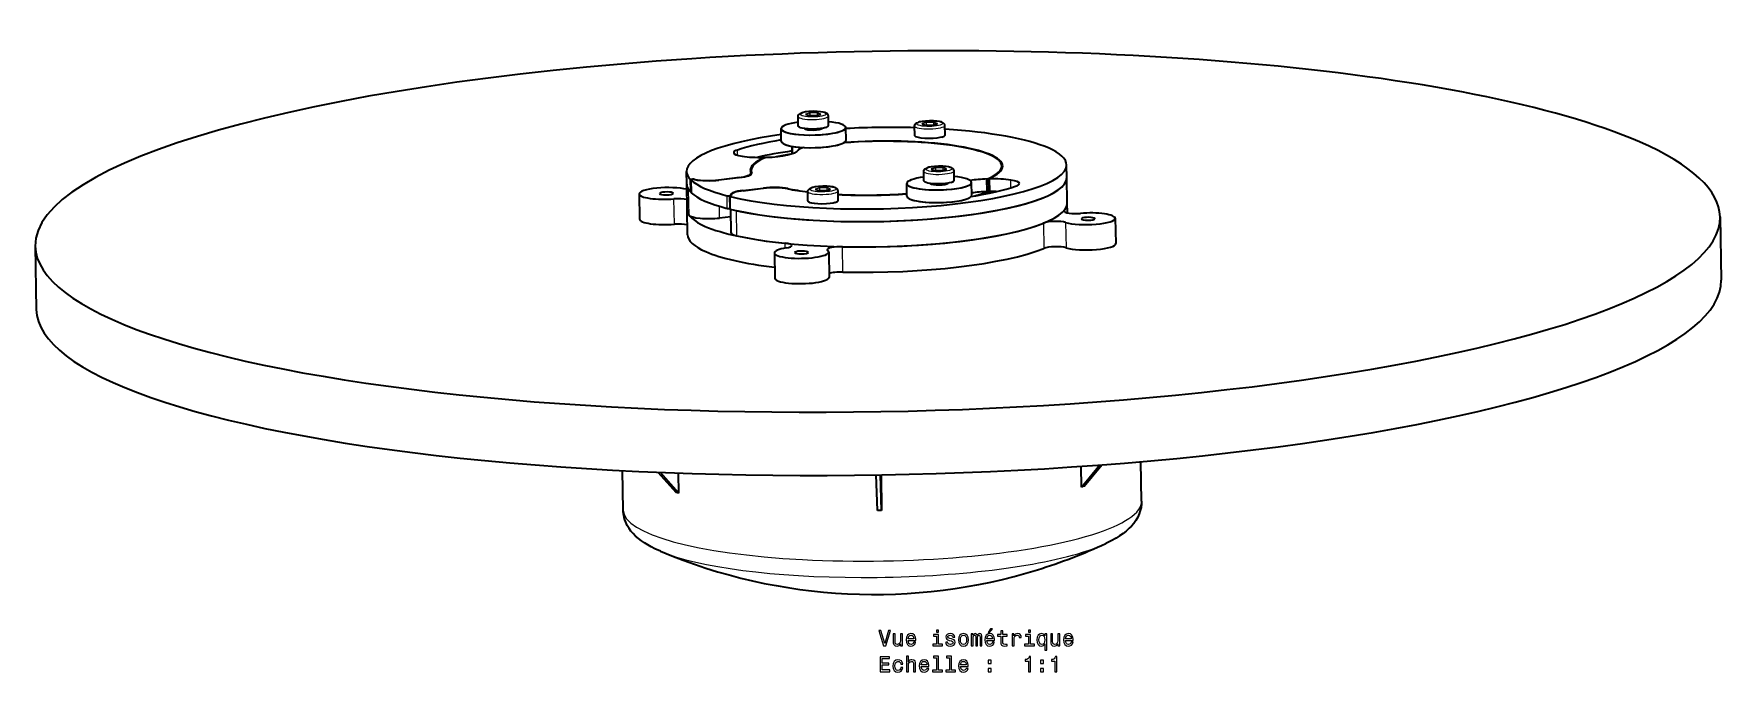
# Model space of a CAD drawing. Extents: x 194 to 4081, y 5 to 1057.
# Drawn here: x 2617.4 to 3008.2, y 838 to 985.8 of the extents above; entities that cross this region are included whole.
import ezdxf

# ---------------------------------------------------------------- set-up
doc = ezdxf.new("R2010")
doc.units = 0

msp = doc.modelspace()

# ---------------------------------------------------------------- linework, layer by layer
at = {"color": 7, "lineweight": 35, "ltscale": 0.053727}
for p, q in [((2794.32, 964.46), (2794.29, 966.61)), ((2801.32, 964.58), (2801.28, 966.73)), ((2821.28, 962.27), (2821.24, 964.41)), ((2823.4, 951.76), (2823.36, 953.91)), ((2830.4, 951.88), (2830.36, 954.03)), ((2803.56, 947.24), (2803.52, 949.38))]:
    msp.add_line(p, q, dxfattribs=at)
at = {"color": 7, "lineweight": 13, "ltscale": 0.019494}
for p, q in [((2796.02, 967.15), (2796.73, 966.83)), ((2799.54, 967.16), (2798.82, 967.48)), ((2826.49, 964.97), (2825.78, 965.28)), ((2822.97, 964.95), (2823.69, 964.64)), ((2825.09, 954.45), (2825.81, 954.14)), ((2828.61, 954.47), (2827.9, 954.78)), ((2798.26, 949.8), (2798.97, 949.49)), ((2801.77, 949.82), (2801.06, 950.13))]:
    msp.add_line(p, q, dxfattribs=at)
at = {"color": 7, "lineweight": 13, "ltscale": 0.02507}
for p, q in [((2796.98, 967.48), (2796.03, 967.17)), ((2800.81, 949.49), (2801.77, 949.8))]:
    msp.add_line(p, q, dxfattribs=at)
at = {"color": 7, "lineweight": 35, "ltscale": 0.019494}
for p, q in [((2796.04, 967.14), (2796.75, 966.83)), ((2822.99, 964.95), (2823.71, 964.64)), ((2825.11, 954.45), (2825.83, 954.13))]:
    msp.add_line(p, q, dxfattribs=at)
at = {"color": 7, "lineweight": 13, "ltscale": 0.024486}
msp.add_line((2797.02, 967.42), (2796.09, 967.12), dxfattribs=at)
at = {"color": 7, "lineweight": 13, "ltscale": 0.041711}
for p, q in [((2796.81, 966.82), (2798.48, 966.82)), ((2798.74, 967.43), (2797.07, 967.43)), ((2823.77, 964.63), (2825.44, 964.63)), ((2825.69, 965.24), (2824.02, 965.24)), ((2825.89, 954.13), (2827.56, 954.12)), ((2827.81, 954.79), (2826.14, 954.79)), ((2800.98, 950.14), (2799.31, 950.15))]:
    msp.add_line(p, q, dxfattribs=at)
at = {"color": 7, "lineweight": 35, "ltscale": 0.041705}
for p, q in [((2796.82, 966.82), (2798.48, 966.82)), ((2823.77, 964.63), (2825.44, 964.63)), ((2825.89, 954.13), (2827.56, 954.13))]:
    msp.add_line(p, q, dxfattribs=at)
at = {"color": 7, "lineweight": 13, "ltscale": 0.014986}
for p, q in [((2797.03, 966.82), (2797.02, 967.42)), ((2799.27, 949.48), (2799.26, 950.08))]:
    msp.add_line(p, q, dxfattribs=at)
at = {"color": 7, "lineweight": 13, "ltscale": 0.041705}
for p, q in [((2798.74, 967.49), (2797.07, 967.49)), ((2825.69, 965.3), (2824.02, 965.3)), ((2827.81, 954.73), (2826.14, 954.73)), ((2800.97, 950.08), (2799.31, 950.09)), ((2799.05, 949.48), (2800.72, 949.48))]:
    msp.add_line(p, q, dxfattribs=at)
at = {"color": 7, "lineweight": 13, "ltscale": 0.015121}
msp.add_line((2797.08, 966.82), (2797.07, 967.43), dxfattribs=at)
at = {"color": 7, "lineweight": 35, "ltscale": 0.025075}
msp.add_line((2798.56, 966.83), (2799.51, 967.14), dxfattribs=at)
at = {"color": 7, "lineweight": 13, "ltscale": 0.025075}
for p, q in [((2798.57, 966.83), (2799.53, 967.14)), ((2799.22, 950.13), (2798.26, 949.82))]:
    msp.add_line(p, q, dxfattribs=at)
at = {"color": 7, "lineweight": 13, "ltscale": 0.013396}
for p, q in [((2798.74, 966.89), (2798.74, 967.43)), ((2827.82, 954.19), (2827.81, 954.73))]:
    msp.add_line(p, q, dxfattribs=at)
at = {"color": 7, "lineweight": 13, "ltscale": 0.018621}
for p, q in [((2799.46, 967.12), (2798.78, 967.42)), ((2826.41, 964.93), (2825.73, 965.23)), ((2828.53, 954.43), (2827.85, 954.72))]:
    msp.add_line(p, q, dxfattribs=at)
at = {"color": 7, "lineweight": 13, "ltscale": 0.012928}
for p, q in [((2798.79, 966.9), (2798.78, 967.42)), ((2801.02, 949.56), (2801.02, 950.08))]:
    msp.add_line(p, q, dxfattribs=at)
at = {"color": 7, "lineweight": 35, "ltscale": 6.51856e-05}
for p, q in [((2799.51, 967.14), (2799.51, 967.14)), ((2826.47, 964.95), (2826.47, 964.95))]:
    msp.add_line(p, q, dxfattribs=at)
at = {"color": 7, "lineweight": 13, "ltscale": 0.025076}
for p, q in [((2823.93, 965.29), (2822.98, 964.98)), ((2825.53, 964.64), (2826.48, 964.95)), ((2826.05, 954.78), (2825.1, 954.47)), ((2827.65, 954.13), (2828.6, 954.45))]:
    msp.add_line(p, q, dxfattribs=at)
at = {"color": 7, "lineweight": 35, "ltscale": 0.073264}
for p, q in [((2790.38, 960.87), (2790.33, 963.8)), ((2790.38, 960.87), (2790.33, 963.8)), ((2856.46, 952.49), (2856.41, 955.42)), ((2769.46, 951.92), (2769.51, 948.99)), ((2819.46, 948.17), (2819.41, 951.1)), ((2819.46, 948.17), (2819.41, 951.1)), ((2834.46, 948.43), (2834.41, 951.36)), ((2834.46, 948.43), (2834.41, 951.36)), ((2838.04, 949.22), (2837.99, 952.15)), ((2778.41, 948.16), (2778.46, 945.23))]:
    msp.add_line(p, q, dxfattribs=at)
at = {"color": 7, "lineweight": 35, "ltscale": 0.0004497}
msp.add_line((2795.93, 963.71), (2795.95, 963.7), dxfattribs=at)
at = {"color": 7, "lineweight": 35, "ltscale": 0.000674652}
for p, q in [((2799.28, 963.78), (2799.25, 963.77)), ((2828.35, 951.09), (2828.33, 951.07))]:
    msp.add_line(p, q, dxfattribs=at)
at = {"color": 7, "lineweight": 35, "ltscale": 0.073265}
for p, q in [((2805.38, 961.13), (2805.33, 964.06)), ((2805.38, 961.13), (2805.33, 964.06)), ((2838.36, 952.2), (2838.41, 949.27))]:
    msp.add_line(p, q, dxfattribs=at)
at = {"color": 7, "lineweight": 13, "ltscale": 0.024491}
msp.add_line((2823.98, 965.23), (2823.04, 964.93), dxfattribs=at)
at = {"color": 7, "lineweight": 13, "ltscale": 0.014985}
for p, q in [((2823.99, 964.63), (2823.98, 965.23)), ((2826.11, 954.13), (2826.1, 954.73))]:
    msp.add_line(p, q, dxfattribs=at)
at = {"color": 7, "lineweight": 13, "ltscale": 0.015119}
for p, q in [((2824.03, 964.63), (2824.02, 965.24)), ((2826.15, 954.13), (2826.14, 954.73)), ((2799.32, 949.48), (2799.31, 950.09))]:
    msp.add_line(p, q, dxfattribs=at)
at = {"color": 7, "lineweight": 35, "ltscale": 0.025076}
msp.add_line((2825.51, 964.64), (2826.47, 964.95), dxfattribs=at)
at = {"color": 7, "lineweight": 13, "ltscale": 0.013395}
for p, q in [((2825.7, 964.7), (2825.69, 965.24)), ((2800.98, 949.55), (2800.97, 950.08))]:
    msp.add_line(p, q, dxfattribs=at)
at = {"color": 7, "lineweight": 13, "ltscale": 0.012929}
for p, q in [((2825.74, 964.71), (2825.73, 965.23)), ((2827.86, 954.21), (2827.85, 954.72))]:
    msp.add_line(p, q, dxfattribs=at)
at = {"color": 7, "lineweight": 35, "ltscale": 0.053728}
for p, q in [((2828.28, 962.39), (2828.24, 964.54)), ((2796.56, 947.11), (2796.52, 949.26))]:
    msp.add_line(p, q, dxfattribs=at)
at = {"color": 7, "lineweight": 13, "ltscale": 0.030463}
msp.add_line((2780.26, 957.64), (2780.24, 958.85), dxfattribs=at)
at = {"color": 7, "lineweight": 35, "ltscale": 0.042589}
msp.add_line((2792.93, 958.02), (2792.9, 959.72), dxfattribs=at)
at = {"color": 7, "lineweight": 35, "ltscale": 0.042586}
msp.add_line((2792.9, 959.72), (2792.93, 958.02), dxfattribs=at)
at = {"color": 7, "lineweight": 35, "ltscale": 0.073266}
msp.add_line((2768.48, 950.96), (2768.43, 953.89), dxfattribs=at)
at = {"color": 7, "lineweight": 35, "ltscale": 0.023171}
msp.add_line((2783.43, 953.22), (2783.41, 954.15), dxfattribs=at)
at = {"color": 7, "lineweight": 13, "ltscale": 0.004938}
msp.add_line((2783.55, 953.38), (2783.55, 953.58), dxfattribs=at)
at = {"color": 7, "lineweight": 13, "ltscale": 0.002347}
msp.add_line((2786.46, 957.08), (2786.46, 956.99), dxfattribs=at)
at = {"color": 7, "lineweight": 35, "ltscale": 0.0026}
msp.add_line((2786.48, 957.1), (2786.48, 957), dxfattribs=at)
at = {"color": 7, "lineweight": 13, "ltscale": 0.024485}
for p, q in [((2826.1, 954.73), (2825.16, 954.42)), ((2799.26, 950.08), (2798.33, 949.78))]:
    msp.add_line(p, q, dxfattribs=at)
at = {"color": 7, "lineweight": 35, "ltscale": 0.02507}
for p, q in [((2827.63, 954.13), (2828.59, 954.44)), ((2800.8, 949.49), (2801.75, 949.8))]:
    msp.add_line(p, q, dxfattribs=at)
at = {"color": 7, "lineweight": 35, "ltscale": 7.09329e-05}
for p, q in [((2828.59, 954.44), (2828.59, 954.44)), ((2801.75, 949.8), (2801.75, 949.8))]:
    msp.add_line(p, q, dxfattribs=at)
at = {"color": 7, "lineweight": 35, "ltscale": 0.018249}
msp.add_line((2841.44, 954.43), (2841.43, 955.16), dxfattribs=at)
at = {"color": 7, "lineweight": 35, "ltscale": 0.146529}
for p, q in [((2768.58, 945.1), (2768.48, 950.96)), ((2856.57, 946.63), (2856.46, 952.49)), ((2867.68, 943.04), (2867.78, 937.18)), ((2801.36, 935.24), (2801.47, 929.38))]:
    msp.add_line(p, q, dxfattribs=at)
at = {"color": 7, "lineweight": 13, "ltscale": 0.146529}
for p, q in [((2769.02, 943.81), (2768.92, 949.67)), ((2780.09, 938.97), (2779.99, 944.83)), ((2856.18, 942.08), (2856.28, 936.22)), ((2804.64, 930.61), (2804.54, 936.47))]:
    msp.add_line(p, q, dxfattribs=at)
at = {"color": 7, "lineweight": 13, "ltscale": 0.073266}
for p, q in [((2769.23, 952.15), (2769.28, 949.22)), ((2778.52, 948.09), (2778.57, 945.16))]:
    msp.add_line(p, q, dxfattribs=at)
at = {"color": 7, "lineweight": 13, "ltscale": 0.073264}
for p, q in [((2769.47, 951.9), (2769.52, 948.97)), ((2838.56, 952.16), (2838.61, 949.23)), ((2777.76, 948.28), (2777.81, 945.35))]:
    msp.add_line(p, q, dxfattribs=at)
at = {"color": 7, "lineweight": 13, "ltscale": 0.0011}
msp.add_line((2769.82, 952.08), (2769.82, 952.03), dxfattribs=at)
at = {"color": 7, "lineweight": 13, "ltscale": 0.001477}
msp.add_line((2770.45, 952.05), (2770.45, 951.99), dxfattribs=at)
at = {"color": 7, "lineweight": 35, "ltscale": 0.11644}
for p, q in [((2775.87, 951.94), (2780.49, 952.48)), ((2781.58, 949.44), (2786.21, 949.99))]:
    msp.add_line(p, q, dxfattribs=at)
at = {"color": 7, "lineweight": 13, "ltscale": 0.001175}
msp.add_line((2775.87, 951.94), (2775.87, 951.89), dxfattribs=at)
at = {"color": 7, "lineweight": 35, "ltscale": 0.119636}
for p, q in [((2780.7, 952.46), (2775.95, 951.9)), ((2781.5, 949.48), (2786.25, 950.04))]:
    msp.add_line(p, q, dxfattribs=at)
at = {"color": 7, "lineweight": 13, "ltscale": 0.001181}
for p, q in [((2780.49, 952.44), (2780.49, 952.48)), ((2786.25, 949.99), (2786.25, 950.04))]:
    msp.add_line(p, q, dxfattribs=at)
at = {"color": 7, "lineweight": 35, "ltscale": 0.008354}
msp.add_line((2783.36, 953.17), (2783.36, 953.5), dxfattribs=at)
at = {"color": 7, "lineweight": 13, "ltscale": 0.001512}
msp.add_line((2791.92, 949.86), (2791.92, 949.92), dxfattribs=at)
at = {"color": 7, "lineweight": 35, "ltscale": 0.019489}
msp.add_line((2798.28, 949.8), (2798.99, 949.49), dxfattribs=at)
at = {"color": 7, "lineweight": 13, "ltscale": 0.018615}
msp.add_line((2801.7, 949.78), (2801.02, 950.08), dxfattribs=at)
at = {"color": 7, "lineweight": 35, "ltscale": 0.000444929}
msp.add_line((2825, 951.01), (2825.02, 951.01), dxfattribs=at)
at = {"color": 7, "lineweight": 13, "ltscale": 0.044393}
msp.add_line((2843.53, 950.12), (2843.5, 951.89), dxfattribs=at)
at = {"color": 7, "lineweight": 35, "ltscale": 0.146528}
for p, q in [((2757.47, 948.69), (2757.57, 942.83)), ((2768.68, 939.24), (2768.58, 945.1)), ((2788.77, 935.02), (2788.87, 929.16))]:
    msp.add_line(p, q, dxfattribs=at)
at = {"color": 7, "lineweight": 13, "ltscale": 0.146528}
for p, q in [((2765.63, 941.67), (2765.53, 947.53)), ((2851.07, 941.95), (2851.17, 936.09))]:
    msp.add_line(p, q, dxfattribs=at)
at = {"color": 7, "lineweight": 13, "ltscale": 0.068135}
msp.add_line((2776.1, 943.11), (2776.06, 945.84), dxfattribs=at)
at = {"color": 7, "lineweight": 35, "ltscale": 0.00262}
msp.add_line((2778.65, 948.36), (2778.66, 948.26), dxfattribs=at)
at = {"color": 7, "lineweight": 35, "ltscale": 0.003365}
msp.add_line((2778.84, 948.33), (2778.83, 948.46), dxfattribs=at)
at = {"color": 7, "lineweight": 13, "ltscale": 0.000633357}
msp.add_line((2778.85, 948.38), (2778.85, 948.35), dxfattribs=at)
at = {"color": 7, "lineweight": 13, "ltscale": 0.001186}
msp.add_line((2781.5, 949.48), (2781.5, 949.43), dxfattribs=at)
at = {"color": 7, "lineweight": 35, "ltscale": 0.041711}
msp.add_line((2799.05, 949.48), (2800.72, 949.48), dxfattribs=at)
at = {"color": 7, "lineweight": 35, "ltscale": 0.057859}
msp.add_line((2856.61, 944.31), (2856.57, 946.63), dxfattribs=at)
at = {"color": 7, "lineweight": 35, "ltscale": 0.065893}
msp.add_line((2778.72, 943.42), (2776.1, 943.11), dxfattribs=at)
at = {"color": 7, "lineweight": 35, "ltscale": 0.136565}
msp.add_line((2778.79, 939.67), (2778.69, 945.13), dxfattribs=at)
at = {"color": 7, "lineweight": 13, "ltscale": 0.005979}
msp.add_line((2855.83, 944.62), (2855.83, 944.86), dxfattribs=at)
at = {"color": 7, "lineweight": 35, "ltscale": 0.366321}
msp.add_line((3007.65, 943.39), (3007.9, 928.74), dxfattribs=at)
at = {"color": 7, "lineweight": 35, "ltscale": 0.366323}
msp.add_line((2617.7, 936.61), (2617.96, 921.96), dxfattribs=at)
at = {"color": 7, "lineweight": 13, "ltscale": 0.028125}
msp.add_line((2791.3, 936.15), (2791.28, 937.27), dxfattribs=at)
at = {"color": 7, "lineweight": 35, "ltscale": 0.227953}
msp.add_line((2753.79, 875.51), (2753.63, 884.63), dxfattribs=at)
at = {"color": 7, "lineweight": 35, "ltscale": 0.155724}
msp.add_line((2766.07, 879.61), (2761.91, 884.24), dxfattribs=at)
at = {"color": 7, "lineweight": 35, "ltscale": 0.160355}
msp.add_line((2766.69, 879.45), (2762.41, 884.22), dxfattribs=at)
at = {"color": 7, "lineweight": 35, "ltscale": 0.115386}
msp.add_line((2766.69, 879.45), (2766.61, 884.06), dxfattribs=at)
at = {"color": 7, "lineweight": 35, "ltscale": 0.206145}
msp.add_line((2812.61, 875.39), (2812.35, 883.63), dxfattribs=at)
at = {"color": 7, "lineweight": 35, "ltscale": 0.206183}
msp.add_line((2813.61, 875.4), (2813.35, 883.64), dxfattribs=at)
at = {"color": 7, "lineweight": 35, "ltscale": 0.206208}
msp.add_line((2813.46, 883.65), (2813.61, 875.4), dxfattribs=at)
at = {"color": 7, "lineweight": 35, "ltscale": 0.119983}
msp.add_line((2859.87, 880.84), (2859.79, 885.64), dxfattribs=at)
at = {"color": 7, "lineweight": 35, "ltscale": 0.165476}
msp.add_line((2859.87, 880.84), (2864.08, 885.95), dxfattribs=at)
at = {"color": 7, "lineweight": 35, "ltscale": 0.161011}
msp.add_line((2860.5, 881.02), (2864.6, 885.99), dxfattribs=at)
at = {"color": 7, "lineweight": 35, "ltscale": 0.22797}
msp.add_line((2873.77, 877.6), (2873.61, 886.72), dxfattribs=at)
at = {"color": 7, "lineweight": 35, "ltscale": 0.007911}
msp.add_line((2766.38, 879.53), (2766.07, 879.61), dxfattribs=at)
at = {"color": 7, "lineweight": 35, "ltscale": 6.37408e-05}
msp.add_line((2766.07, 879.61), (2766.07, 879.61), dxfattribs=at)
at = {"color": 7, "lineweight": 35, "ltscale": 0.008017}
msp.add_line((2766.69, 879.45), (2766.38, 879.53), dxfattribs=at)
at = {"color": 7, "lineweight": 35, "ltscale": 5.86224e-05}
msp.add_line((2766.69, 879.45), (2766.69, 879.45), dxfattribs=at)
at = {"color": 7, "lineweight": 35, "ltscale": 0.008226}
msp.add_line((2860.19, 880.93), (2859.87, 880.84), dxfattribs=at)
at = {"color": 7, "lineweight": 35, "ltscale": 6.48813e-05}
msp.add_line((2859.87, 880.84), (2859.87, 880.84), dxfattribs=at)
at = {"color": 7, "lineweight": 35, "ltscale": 0.008123}
msp.add_line((2860.5, 881.02), (2860.19, 880.93), dxfattribs=at)
at = {"color": 7, "lineweight": 35, "ltscale": 6.10352e-05}
msp.add_line((2860.5, 881.02), (2860.5, 881.02), dxfattribs=at)
at = {"color": 7, "lineweight": 35, "ltscale": 0.012502}
msp.add_line((2813.11, 875.39), (2812.61, 875.38), dxfattribs=at)
at = {"color": 7, "lineweight": 35, "ltscale": 4.27246e-05}
msp.add_line((2812.61, 875.39), (2812.61, 875.38), dxfattribs=at)
at = {"color": 7, "lineweight": 35, "ltscale": 0.012501}
msp.add_line((2813.61, 875.4), (2813.11, 875.39), dxfattribs=at)
at = {"color": 7, "lineweight": 35, "ltscale": 4.46694e-05}
msp.add_line((2813.61, 875.4), (2813.61, 875.4), dxfattribs=at)
at = {"color": 7, "lineweight": 35}
for points in [[(2794.29, 966.61), (2794.31, 966.79), (2794.4, 966.99), (2794.56, 967.16), (2794.77, 967.3), (2795.08, 967.44), (2795.21, 967.48)], [(2801.28, 966.73), (2801.25, 966.92), (2801.14, 967.12), (2800.97, 967.29), (2800.75, 967.42), (2800.47, 967.53), (2800.04, 967.64), (2799.44, 967.73), (2798.66, 967.79), (2797.72, 967.81), (2796.78, 967.76), (2796.01, 967.66), (2795.43, 967.54), (2795.21, 967.48)], [(2821.24, 964.41), (2821.26, 964.6), (2821.36, 964.8), (2821.51, 964.97), (2821.72, 965.11), (2822.03, 965.25), (2822.17, 965.29)], [(2828.24, 964.54), (2828.2, 964.73), (2828.1, 964.93), (2827.93, 965.1), (2827.7, 965.23), (2827.43, 965.34), (2826.99, 965.45), (2826.4, 965.54), (2825.62, 965.6), (2824.67, 965.62), (2823.73, 965.57), (2822.97, 965.47), (2822.39, 965.35), (2822.17, 965.29)], [(2800.6, 964.04), (2800.13, 963.92), (2799.46, 963.81), (2798.58, 963.72), (2797.54, 963.69), (2796.63, 963.72), (2795.81, 963.8), (2795.2, 963.91), (2794.86, 964.01), (2794.59, 964.12), (2794.44, 964.23), (2794.36, 964.33), (2794.32, 964.46)], [(2795.84, 963.79), (2795.86, 963.76), (2795.93, 963.71)], [(2800.6, 964.04), (2800.94, 964.17), (2801.14, 964.28), (2801.25, 964.39), (2801.31, 964.5), (2801.32, 964.58)], [(2827.55, 961.85), (2827.08, 961.73), (2826.41, 961.61), (2825.54, 961.53), (2824.49, 961.5), (2823.58, 961.53), (2822.76, 961.61), (2822.16, 961.72), (2821.81, 961.81), (2821.55, 961.93), (2821.39, 962.04), (2821.31, 962.14), (2821.28, 962.27)], [(2827.55, 961.85), (2827.9, 961.98), (2828.1, 962.09), (2828.2, 962.2), (2828.27, 962.31), (2828.28, 962.39)], [(2823.36, 953.91), (2823.38, 954.1), (2823.48, 954.3), (2823.63, 954.46), (2823.84, 954.6), (2824.15, 954.74), (2824.29, 954.78)], [(2830.36, 954.03), (2830.32, 954.23), (2830.22, 954.42), (2830.05, 954.59), (2829.82, 954.72), (2829.54, 954.83), (2829.11, 954.94), (2828.52, 955.04), (2827.74, 955.1), (2826.79, 955.11), (2825.85, 955.06), (2825.09, 954.96), (2824.51, 954.85), (2824.29, 954.78)], [(2796.52, 949.26), (2796.55, 949.45), (2796.64, 949.65), (2796.8, 949.82), (2797, 949.96), (2797.32, 950.09), (2797.45, 950.14)], [(2803.52, 949.38), (2803.49, 949.58), (2803.38, 949.78), (2803.21, 949.95), (2802.99, 950.08), (2802.71, 950.19), (2802.28, 950.3), (2801.68, 950.39), (2800.9, 950.45), (2799.96, 950.46), (2799.02, 950.41), (2798.25, 950.32), (2797.67, 950.2), (2797.45, 950.14)], [(2829.67, 951.34), (2829.2, 951.22), (2828.53, 951.11), (2827.66, 951.02), (2826.61, 950.99), (2825.7, 951.02), (2824.88, 951.1), (2824.28, 951.21), (2823.93, 951.31), (2823.67, 951.42), (2823.51, 951.53), (2823.43, 951.64), (2823.4, 951.76)], [(2824.91, 951.1), (2824.93, 951.07), (2825, 951.01)], [(2829.67, 951.34), (2830.02, 951.47), (2830.22, 951.59), (2830.32, 951.69), (2830.39, 951.8), (2830.4, 951.88)], [(2802.84, 946.7), (2802.36, 946.58), (2801.7, 946.46), (2800.82, 946.38), (2799.78, 946.35), (2798.87, 946.37), (2798.04, 946.45), (2797.44, 946.56), (2797.1, 946.66), (2796.83, 946.78), (2796.68, 946.88), (2796.59, 946.99), (2796.56, 947.11)], [(2802.84, 946.7), (2803.18, 946.83), (2803.38, 946.94), (2803.49, 947.04), (2803.55, 947.16), (2803.56, 947.24)], [(2762.43, 865.96), (2761.1, 866.56), (2760.26, 866.98), (2759.46, 867.43), (2758.7, 867.89), (2757.99, 868.38), (2757.31, 868.91), (2756.66, 869.48), (2756.08, 870.07), (2755.59, 870.65), (2755.14, 871.27), (2754.73, 871.95), (2754.55, 872.31), (2754.39, 872.69), (2754.18, 873.24), (2754.01, 873.81), (2753.92, 874.23), (2753.85, 874.65), (2753.81, 875.08), (2753.79, 875.51)], [(2873.77, 877.6), (2873.74, 876.84), (2873.64, 876.09), (2873.47, 875.37), (2873.24, 874.67), (2873.06, 874.26), (2872.87, 873.86), (2872.66, 873.47), (2872.43, 873.11), (2871.94, 872.41), (2871.4, 871.78), (2870.93, 871.3), (2870.22, 870.66), (2869.47, 870.07), (2868.68, 869.52), (2867.85, 869), (2866.7, 868.36), (2865.46, 867.75)]]:
    msp.add_lwpolyline(points, dxfattribs=at)
at = {"color": 7, "lineweight": 13}
for points in [[(2798.68, 963.7), (2797.94, 963.6), (2797.19, 963.57), (2796.84, 963.58), (2796.51, 963.6), (2796.25, 963.63), (2796.04, 963.68), (2795.9, 963.74), (2795.85, 963.77), (2795.84, 963.79)], [(2798.68, 963.68), (2798.11, 963.6), (2797.53, 963.56), (2796.96, 963.56), (2796.45, 963.59), (2796.24, 963.62), (2796.06, 963.66), (2795.93, 963.71)], [(2795.94, 963.78), (2796.17, 963.71), (2796.49, 963.67), (2796.87, 963.64), (2797.59, 963.64), (2798.33, 963.71)], [(2796.03, 963.77), (2796.24, 963.72), (2796.51, 963.68), (2796.89, 963.66), (2797.3, 963.65), (2798.06, 963.7)], [(2798.53, 963.54), (2798.8, 963.6), (2799.05, 963.68), (2799.25, 963.77)], [(2827.76, 951), (2827.02, 950.91), (2826.27, 950.87), (2825.91, 950.88), (2825.58, 950.9), (2825.32, 950.94), (2825.12, 950.98), (2824.97, 951.04), (2824.93, 951.08), (2824.91, 951.1)], [(2827.75, 950.99), (2827.19, 950.91), (2826.6, 950.87), (2826.04, 950.86), (2825.53, 950.9), (2825.31, 950.93), (2825.13, 950.97), (2825, 951.01)], [(2825.02, 951.08), (2825.24, 951.02), (2825.56, 950.97), (2825.94, 950.94), (2826.66, 950.95), (2827.4, 951.01)], [(2825.1, 951.07), (2825.31, 951.02), (2825.59, 950.99), (2825.97, 950.96), (2826.38, 950.96), (2827.14, 951)], [(2827.6, 950.85), (2827.88, 950.91), (2828.12, 950.98), (2828.33, 951.07)]]:
    msp.add_lwpolyline(points, dxfattribs=at)
for points in [[(2838.26, 847.19), (2838.56, 847.19), (2839.26, 848.04), (2838.77, 848.04)], [(2815.2, 847.61), (2814.32, 844.63), (2813.42, 847.61), (2812.94, 847.61), (2814.07, 844.11), (2814.57, 844.11), (2815.68, 847.61)], [(2818.4, 846.82), (2817.96, 846.82), (2817.96, 845.25), (2817.91, 844.89), (2817.76, 844.63), (2817.53, 844.47), (2817.24, 844.42), (2817, 844.46), (2816.85, 844.58), (2816.76, 844.78), (2816.74, 845.08), (2816.74, 846.82), (2816.3, 846.82), (2816.3, 845.04), (2816.31, 844.68), (2816.41, 844.38), (2816.7, 844.11), (2817.17, 844.01), (2817.42, 844.05), (2817.64, 844.14), (2817.83, 844.3), (2817.98, 844.52), (2817.98, 844.11), (2818.4, 844.11)], [(2819.74, 845.33), (2821.51, 845.33), (2821.52, 845.54), (2821.44, 846.12), (2821.21, 846.56), (2820.86, 846.82), (2820.39, 846.91), (2819.93, 846.81), (2819.58, 846.53), (2819.35, 846.07), (2819.27, 845.47), (2819.35, 844.85), (2819.58, 844.39), (2819.92, 844.11), (2820.38, 844.01), (2820.77, 844.08), (2821.09, 844.25), (2821.33, 844.52), (2821.47, 844.89), (2821.03, 844.89), (2820.94, 844.68), (2820.81, 844.53), (2820.43, 844.41), (2820.15, 844.47), (2819.93, 844.64), (2819.79, 844.93), (2819.74, 845.32)], [(2819.74, 845.71), (2819.79, 846.06), (2819.93, 846.31), (2820.14, 846.47), (2820.41, 846.52), (2820.68, 846.47), (2820.88, 846.31), (2821.01, 846.06), (2821.05, 845.71)], [(2826.78, 844.48), (2826.78, 846.73), (2825.64, 846.73), (2825.64, 846.35), (2826.33, 846.35), (2826.33, 844.48), (2825.43, 844.48), (2825.43, 844.11), (2827.7, 844.11), (2827.7, 844.48)], [(2826.79, 847.73), (2826.32, 847.73), (2826.32, 847.23), (2826.79, 847.23)], [(2829.78, 845.69), (2829.35, 845.79), (2829.04, 845.9), (2828.93, 846.14), (2828.96, 846.31), (2829.07, 846.43), (2829.24, 846.5), (2829.49, 846.53), (2829.72, 846.5), (2829.91, 846.41), (2830.03, 846.28), (2830.08, 846.1), (2830.51, 846.1), (2830.51, 846.11), (2830.44, 846.43), (2830.23, 846.69), (2829.91, 846.85), (2829.49, 846.91), (2829.06, 846.85), (2828.74, 846.69), (2828.55, 846.44), (2828.49, 846.13), (2828.53, 845.82), (2828.67, 845.61), (2828.91, 845.46), (2829.24, 845.35), (2829.74, 845.23), (2830.04, 845.11), (2830.12, 845.01), (2830.15, 844.86), (2830.11, 844.67), (2829.99, 844.53), (2829.79, 844.44), (2829.53, 844.41), (2829.25, 844.44), (2829.05, 844.54), (2828.91, 844.71), (2828.86, 844.95), (2828.43, 844.95), (2828.5, 844.55), (2828.7, 844.26), (2829.03, 844.08), (2829.49, 844.01), (2829.96, 844.08), (2830.31, 844.26), (2830.52, 844.54), (2830.6, 844.91), (2830.54, 845.22), (2830.38, 845.44), (2830.13, 845.58)], [(2831.36, 845.46), (2831.44, 844.85), (2831.67, 844.39), (2832.04, 844.11), (2832.54, 844.01), (2833.03, 844.11), (2833.39, 844.39), (2833.63, 844.84), (2833.71, 845.46), (2833.63, 846.08), (2833.39, 846.53), (2833.03, 846.81), (2832.54, 846.91), (2832.04, 846.81), (2831.67, 846.53), (2831.44, 846.08)], [(2831.82, 845.47), (2831.86, 845.92), (2832, 846.25), (2832.23, 846.45), (2832.54, 846.52), (2832.84, 846.45), (2833.07, 846.25), (2833.21, 845.92), (2833.26, 845.47), (2833.21, 845.01), (2833.07, 844.67), (2832.84, 844.47), (2832.54, 844.41), (2832.23, 844.47), (2832, 844.67), (2831.86, 845.01)], [(2834.35, 844.11), (2834.76, 844.11), (2834.76, 845.92), (2834.79, 846.19), (2834.86, 846.39), (2834.98, 846.5), (2835.13, 846.55), (2835.25, 846.51), (2835.33, 846.41), (2835.37, 846.24), (2835.39, 846.01), (2835.39, 844.11), (2835.77, 844.11), (2835.77, 845.92), (2835.79, 846.19), (2835.87, 846.38), (2835.99, 846.5), (2836.14, 846.55), (2836.26, 846.51), (2836.34, 846.41), (2836.4, 846.01), (2836.4, 844.11), (2836.8, 844.11), (2836.8, 845.98), (2836.78, 846.37), (2836.7, 846.67), (2836.54, 846.85), (2836.27, 846.91), (2835.97, 846.81), (2835.73, 846.52), (2835.54, 846.81), (2835.23, 846.91), (2834.94, 846.81), (2834.75, 846.53), (2834.75, 846.82), (2834.35, 846.82)], [(2837.95, 845.33), (2839.73, 845.33), (2839.73, 845.54), (2839.65, 846.12), (2839.43, 846.56), (2839.08, 846.82), (2838.61, 846.91), (2838.15, 846.81), (2837.8, 846.53), (2837.57, 846.07), (2837.49, 845.47), (2837.56, 844.85), (2837.79, 844.39), (2838.14, 844.11), (2838.59, 844.01), (2838.99, 844.08), (2839.31, 844.25), (2839.55, 844.52), (2839.68, 844.89), (2839.24, 844.89), (2839.15, 844.68), (2839.02, 844.53), (2838.65, 844.41), (2838.36, 844.47), (2838.15, 844.64), (2838, 844.93), (2837.95, 845.32)], [(2837.95, 845.71), (2838.01, 846.06), (2838.15, 846.31), (2838.35, 846.47), (2838.62, 846.52), (2838.89, 846.47), (2839.1, 846.31), (2839.22, 846.06), (2839.27, 845.71)], [(2841.2, 846.35), (2841.2, 844.99), (2841.23, 844.55), (2841.37, 844.25), (2841.65, 844.07), (2842.13, 844.01), (2842.65, 844.04), (2842.65, 844.42), (2842.27, 844.39), (2841.92, 844.43), (2841.74, 844.56), (2841.66, 844.77), (2841.64, 845.07), (2841.64, 846.35), (2842.65, 846.35), (2842.65, 846.73), (2841.64, 846.73), (2841.64, 847.52), (2841.2, 847.52), (2841.2, 846.73), (2840.43, 846.73), (2840.43, 846.35)], [(2843.8, 844.11), (2844.25, 844.11), (2844.25, 845.66), (2844.29, 846.03), (2844.43, 846.3), (2844.65, 846.46), (2844.95, 846.51), (2845.17, 846.48), (2845.34, 846.38), (2845.44, 846.21), (2845.47, 845.98), (2845.92, 845.98), (2845.86, 846.38), (2845.69, 846.68), (2845.42, 846.85), (2845.04, 846.91), (2844.78, 846.87), (2844.56, 846.77), (2844.36, 846.6), (2844.21, 846.37), (2844.21, 846.82), (2843.8, 846.82)], [(2848.03, 844.48), (2848.03, 846.73), (2846.89, 846.73), (2846.89, 846.35), (2847.59, 846.35), (2847.59, 844.48), (2846.68, 844.48), (2846.68, 844.11), (2848.95, 844.11), (2848.95, 844.48)], [(2848.04, 847.73), (2847.58, 847.73), (2847.58, 847.23), (2848.04, 847.23)], [(2851.37, 846.4), (2851.22, 846.63), (2851.04, 846.79), (2850.83, 846.88), (2850.6, 846.91), (2850.17, 846.81), (2849.84, 846.53), (2849.62, 846.08), (2849.54, 845.47), (2849.62, 844.85), (2849.84, 844.4), (2850.17, 844.11), (2850.6, 844.01), (2850.83, 844.04), (2851.04, 844.13), (2851.21, 844.29), (2851.37, 844.52), (2851.37, 843.06), (2851.82, 843.06), (2851.82, 846.82), (2851.37, 846.82)], [(2850, 845.47), (2850.04, 845.91), (2850.18, 846.24), (2850.4, 846.44), (2850.67, 846.51), (2850.96, 846.44), (2851.19, 846.25), (2851.32, 845.92), (2851.37, 845.47), (2851.32, 845.01), (2851.19, 844.68), (2850.96, 844.48), (2850.67, 844.41), (2850.4, 844.48), (2850.18, 844.68), (2850.04, 845.01)], [(2854.83, 846.82), (2854.39, 846.82), (2854.39, 845.25), (2854.34, 844.89), (2854.19, 844.63), (2853.97, 844.47), (2853.67, 844.42), (2853.43, 844.46), (2853.28, 844.58), (2853.19, 844.78), (2853.17, 845.08), (2853.17, 846.82), (2852.73, 846.82), (2852.73, 845.04), (2852.75, 844.68), (2852.84, 844.38), (2853.13, 844.11), (2853.6, 844.01), (2853.85, 844.05), (2854.07, 844.14), (2854.26, 844.3), (2854.41, 844.52), (2854.41, 844.11), (2854.83, 844.11)], [(2856.17, 845.33), (2857.94, 845.33), (2857.95, 845.54), (2857.87, 846.12), (2857.65, 846.56), (2857.29, 846.82), (2856.82, 846.91), (2856.37, 846.81), (2856.01, 846.53), (2855.79, 846.07), (2855.71, 845.47), (2855.78, 844.85), (2856.01, 844.39), (2856.36, 844.11), (2856.81, 844.01), (2857.2, 844.08), (2857.53, 844.25), (2857.76, 844.52), (2857.9, 844.89), (2857.46, 844.89), (2857.37, 844.68), (2857.24, 844.53), (2856.87, 844.41), (2856.58, 844.47), (2856.36, 844.64), (2856.22, 844.93), (2856.17, 845.32)], [(2856.17, 845.71), (2856.22, 846.06), (2856.36, 846.31), (2856.57, 846.47), (2856.84, 846.52), (2857.11, 846.47), (2857.31, 846.31), (2857.44, 846.06), (2857.49, 845.71)], [(2813.26, 838.06), (2815.48, 838.06), (2815.48, 838.49), (2813.73, 838.49), (2813.73, 839.67), (2815.29, 839.67), (2815.29, 840.09), (2813.73, 840.09), (2813.73, 841.14), (2815.44, 841.14), (2815.44, 841.56), (2813.26, 841.56)], [(2818.04, 839.87), (2818.48, 839.87), (2818.39, 840.28), (2818.17, 840.59), (2817.83, 840.79), (2817.39, 840.87), (2816.91, 840.77), (2816.54, 840.48), (2816.31, 840.02), (2816.23, 839.41), (2816.3, 838.8), (2816.53, 838.34), (2816.89, 838.06), (2817.38, 837.97), (2817.81, 838.04), (2818.15, 838.25), (2818.38, 838.59), (2818.48, 839.03), (2818.06, 839.03), (2817.98, 838.75), (2817.84, 838.54), (2817.64, 838.41), (2817.39, 838.36), (2817.08, 838.43), (2816.86, 838.63), (2816.73, 838.96), (2816.68, 839.42), (2816.73, 839.88), (2816.87, 840.21), (2817.09, 840.41), (2817.39, 840.48), (2817.65, 840.43), (2817.85, 840.32), (2817.98, 840.12)], [(2819.35, 838.06), (2819.79, 838.06), (2819.79, 839.63), (2819.84, 839.98), (2819.98, 840.25), (2820.21, 840.41), (2820.51, 840.47), (2820.76, 840.42), (2820.91, 840.28), (2820.98, 840.05), (2821.01, 839.75), (2821.01, 838.06), (2821.45, 838.06), (2821.45, 839.84), (2821.43, 840.2), (2821.34, 840.5), (2821.04, 840.77), (2820.58, 840.87), (2820.33, 840.83), (2820.11, 840.74), (2819.93, 840.58), (2819.79, 840.38), (2819.79, 841.68), (2819.35, 841.68)], [(2822.77, 839.29), (2824.55, 839.29), (2824.55, 839.49), (2824.47, 840.07), (2824.25, 840.51), (2823.9, 840.77), (2823.43, 840.87), (2822.97, 840.77), (2822.62, 840.48), (2822.39, 840.02), (2822.31, 839.42), (2822.38, 838.8), (2822.61, 838.34), (2822.96, 838.06), (2823.41, 837.97), (2823.81, 838.03), (2824.13, 838.2), (2824.37, 838.48), (2824.5, 838.84), (2824.06, 838.84), (2823.97, 838.64), (2823.84, 838.49), (2823.47, 838.36), (2823.18, 838.42), (2822.96, 838.6), (2822.82, 838.88), (2822.77, 839.27)], [(2822.77, 839.66), (2822.83, 840.01), (2822.96, 840.27), (2823.17, 840.42), (2823.44, 840.48), (2823.71, 840.42), (2823.92, 840.27), (2824.04, 840.01), (2824.09, 839.66)], [(2826.3, 841.31), (2826.3, 838.44), (2825.39, 838.44), (2825.39, 838.06), (2827.66, 838.06), (2827.66, 838.44), (2826.75, 838.44), (2826.75, 841.68), (2825.61, 841.68), (2825.61, 841.31)], [(2829.34, 841.31), (2829.34, 838.44), (2828.43, 838.44), (2828.43, 838.06), (2830.69, 838.06), (2830.69, 838.44), (2829.78, 838.44), (2829.78, 841.68), (2828.64, 841.68), (2828.64, 841.31)], [(2831.88, 839.29), (2833.66, 839.29), (2833.66, 839.49), (2833.58, 840.07), (2833.36, 840.51), (2833.01, 840.77), (2832.54, 840.87), (2832.08, 840.77), (2831.72, 840.48), (2831.5, 840.02), (2831.42, 839.42), (2831.49, 838.8), (2831.72, 838.34), (2832.07, 838.06), (2832.52, 837.97), (2832.92, 838.03), (2833.24, 838.2), (2833.47, 838.48), (2833.61, 838.84), (2833.17, 838.84), (2833.08, 838.64), (2832.95, 838.49), (2832.58, 838.36), (2832.29, 838.42), (2832.07, 838.6), (2831.93, 838.88), (2831.88, 839.27)], [(2831.88, 839.66), (2831.94, 840.01), (2832.07, 840.27), (2832.28, 840.42), (2832.55, 840.48), (2832.82, 840.42), (2833.03, 840.27), (2833.15, 840.01), (2833.2, 839.66)], [(2838.26, 840.02), (2838.96, 840.02), (2838.96, 840.77), (2838.26, 840.77)], [(2847.63, 838.06), (2848.09, 838.06), (2848.09, 841.59), (2847.74, 841.59), (2847.65, 841.28), (2847.47, 841.07), (2847.19, 840.95), (2846.81, 840.91), (2846.81, 840.55), (2847.63, 840.55)], [(2850.41, 840.02), (2851.1, 840.02), (2851.1, 840.77), (2850.41, 840.77)], [(2853.7, 838.06), (2854.16, 838.06), (2854.16, 841.59), (2853.81, 841.59), (2853.72, 841.28), (2853.54, 841.07), (2853.26, 840.95), (2852.88, 840.91), (2852.88, 840.55), (2853.7, 840.55)], [(2838.26, 838.06), (2838.96, 838.06), (2838.96, 838.81), (2838.26, 838.81)], [(2850.41, 838.06), (2851.1, 838.06), (2851.1, 838.81), (2850.41, 838.81)]]:
    msp.add_lwpolyline(points, close=True, dxfattribs=at)
at = {"color": 7, "lineweight": 35}
for centre, radius, start, end in [((2796.81, 967.06), 0.233, 256.4792, 271.9343), ((2798.49, 967.11), 0.289, 268.5024, 283.4747), ((2799.35, 963.31), 0.615, 49.871, 59.2612), ((2823.76, 964.87), 0.233, 256.4792, 271.9343), ((2825.45, 964.92), 0.289, 268.5024, 283.4747), ((2825.88, 954.36), 0.233, 256.4792, 271.9343), ((2827.57, 954.41), 0.289, 268.5024, 283.4747), ((2828.42, 950.61), 0.615, 49.871, 59.2612), ((2799.05, 949.71), 0.233, 256.4792, 271.9343), ((2800.73, 949.77), 0.289, 268.5024, 283.4747), ((2811.92, 983.47), 127.5, 287.2336, 294.8307), ((2811.92, 983.47), 127.5, 247.1615, 287.2336)]:
    msp.add_arc(centre, radius, start, end, dxfattribs=at)
at = {"color": 7, "lineweight": 13}
for centre, radius, start, end in [((2797.43, 969.29), 5.85, 278.1855, 280.8152), ((2797.74, 969.03), 5.43, 279.9788, 283.8314), ((2797.67, 969.4), 5.79, 280.0239, 282.6086), ((2799.36, 963.33), 0.586, 49.3943, 59.2288), ((2826.5, 956.59), 5.85, 278.1855, 280.8152), ((2826.81, 956.34), 5.43, 279.9788, 283.8314), ((2826.75, 956.7), 5.79, 280.0239, 282.6086), ((2828.44, 950.63), 0.586, 49.3943, 59.2288)]:
    msp.add_arc(centre, radius, start, end, dxfattribs=at)
at = {"color": 7, "lineweight": 35}
for centre, major_axis, ratio, start_param, end_param in [((2812.68, 940), (-194.97, -3.39), 0.213886, 3.578868, 6.283144), ((2797.83, 963.93), (7.5, 0.13), 0.213886, 2.056314, 3.141593), ((2797.83, 963.93), (7.5, 0.13), 0.213886, 2.056314, 3.141593), ((2798.48, 966.77), (0, -0.05), 0.084221, 3.141501, 3.357925), ((2797.83, 963.93), (7.5, 0.13), 0.213886, 6.283185, 7.368464), ((2797.83, 963.93), (7.5, 0.13), 0.213886, 0, 1.085278), ((2812.42, 954.65), (43.99, 0.76), 0.213886, 2.09242, 3.141586), ((2797.83, 963.93), (7.5, 0.13), 0.213886, 3.141593, 3.293217), ((2797.83, 963.93), (7.5, 0.13), 0.213886, 3.141593, 3.578868), ((2797.83, 963.93), (7.5, 0.13), 0.213886, 3.293217, 6.283185), ((2797.83, 963.93), (7.5, 0.13), 0.213886, 3.578868, 6.283185), ((2797.83, 963.93), (2.1, 0.04), 0.213886, 3.354532, 6.070269), ((2797.83, 963.93), (2.1, 0.04), 0.213886, 3.354532, 6.070269), ((2812.42, 954.65), (43.99, 0.76), 0.213886, 1.365083, 1.728972), ((2825.44, 964.58), (0, -0.05), 0.084221, 3.141501, 3.357925), ((2812.42, 954.65), (43.99, 0.76), 0.213886, 0.437275, 1.198928), ((2784.36, 958.32), (5, 0.09), 0.213886, 2.535444, 3.141593), ((2784.36, 958.32), (5, 0.09), 0.213886, 3.141593, 4.06072), ((2812.42, 954.65), (39.06, 0.68), 0.213886, 2.166712, 2.535444), ((2812.47, 951.72), (39.06, 0.68), 0.213886, 2.091243, 2.356438), ((2786.23, 958.88), (8.1, 0.14), 0.213886, 4.785206, 6.147807), ((2812.47, 951.72), (36.36, 0.63), 0.213886, 2.146565, 2.261554), ((2797.88, 961), (7.5, 0.13), 0.213886, 3.141593, 3.293217), ((2797.88, 961), (7.5, 0.13), 0.213886, 3.141593, 3.578868), ((2797.88, 961), (7.5, 0.13), 0.213886, 3.293217, 6.283185), ((2797.88, 961), (7.5, 0.13), 0.213886, 3.578868, 6.283185), ((2799.21, 958.72), (5, 0.09), 0.213886, 2.343921, 3.006214), ((2812.42, 954.65), (29.01, 0.5), 0.213886, 6.283183, 8.114638), ((2812.42, 954.65), (29.21, 0.51), 0.213886, 0.000054, 1.826467), ((2812.42, 954.65), (43.99, 0.76), 0.213886, 6.283144, 6.720461), ((2812.68, 940), (-194.97, -3.39), 0.213886, 3.141552, 3.578868), ((2812.42, 954.65), (43.99, 0.76), 0.213886, 3.141586, 3.328754), ((2812.42, 954.65), (43.99, 0.76), 0.213886, 3.828982, 6.283144), ((2786.23, 958.88), (8.1, 0.14), 0.213886, 4.06072, 4.7147), ((2812.42, 954.65), (29.21, 0.51), 0.213886, 2.662039, 3.141574), ((2812.42, 954.65), (29.21, 0.51), 0.213886, 3.141574, 3.229848), ((2778.36, 953.42), (5, 0.09), 0.213886, 0.000001, 0.088256), ((2812.42, 954.65), (29.01, 0.5), 0.213886, 2.646201, 3.141575), ((2812.42, 954.65), (29.01, 0.5), 0.213886, 3.141575, 3.233963), ((2778.57, 953.39), (5, 0.09), 0.213886, 0.000001, 0.09237), ((2786.28, 957.1), (0.2, 0.003), 0.213886, 0, 1.573107), ((2786.28, 957.1), (0.2, 0.003), 0.213886, 5.803632, 6.283185), ((2827.56, 954.08), (0, -0.05), 0.084221, 3.141501, 3.357925), ((2812.42, 954.65), (29.01, 0.5), 0.213886, 5.787793, 6.283183), ((2812.42, 954.65), (29.21, 0.51), 0.213886, 5.803632, 6.283239), ((2763.77, 948.8), (6.3, 0.11), 0.213886, 0.716798, 3.141592), ((2812.47, 951.72), (43.99, 0.76), 0.213886, 3.141596, 3.279547), ((2812.47, 951.72), (43.99, 0.76), 0.213886, 3.141586, 3.328754), ((2769.72, 952.18), (0.5, 0.009), 0.213886, 3.328754, 4.913344), ((2769.96, 951.93), (0.5, 0.009), 0.213886, 0.789954, 3.141592), ((2769.96, 951.93), (0.5, 0.009), 0.213886, 3.141592, 3.356341), ((2812.42, 954.65), (43.99, 0.76), 0.213886, 3.356341, 3.801395), ((2769.96, 951.93), (0.7, 0.012), 0.213886, 0.789954, 1.771751), ((2773.82, 952.83), (5, 0.09), 0.213886, 3.931547, 5.149664), ((2773.82, 952.83), (4.8, 0.08), 0.213886, 3.931547, 5.149664), ((2812.47, 951.72), (43.99, 0.76), 0.213886, 3.828982, 6.283144), ((2812.47, 951.72), (43.99, 0.76), 0.213886, 3.878189, 6.283146), ((2778.36, 953.42), (5, 0.09), 0.213886, 5.149664, 6.283186), ((2778.57, 953.39), (5, 0.09), 0.213886, 5.149664, 6.283186), ((2788.34, 949.05), (5, 0.09), 0.213886, 0.786295, 2.008072), ((2788.39, 949.11), (5, 0.09), 0.213886, 0.782181, 2.008072), ((2812.42, 954.65), (29.21, 0.51), 0.213886, 3.927888, 4.133275), ((2812.42, 954.65), (29.01, 0.5), 0.213886, 3.923773, 4.128761), ((2826.91, 951.23), (7.5, 0.13), 0.213886, 2.056314, 3.141593), ((2826.91, 951.23), (7.5, 0.13), 0.213886, 2.056314, 3.141593), ((2826.91, 951.23), (7.5, 0.13), 0.213886, 3.141593, 4.953485), ((2826.91, 951.23), (7.5, 0.13), 0.213886, 3.141593, 3.578868), ((2826.91, 951.23), (7.5, 0.13), 0.213886, 3.578868, 6.283185), ((2826.91, 951.23), (2.1, 0.04), 0.213886, 3.354532, 6.070269), ((2826.91, 951.23), (2.1, 0.04), 0.213886, 3.354532, 6.070269), ((2826.91, 951.23), (7.5, 0.13), 0.213886, 4.953485, 6.283185), ((2826.91, 951.23), (7.5, 0.13), 0.213886, 0, 1.085278), ((2826.91, 951.23), (7.5, 0.13), 0.213886, 0, 1.085278), ((2838.61, 950.43), (8.1, 0.14), 0.213886, 1.643613, 2.156073), ((2812.42, 954.65), (39.06, 0.68), 0.213886, 5.303073, 5.677036), ((2838.56, 952.2), (0.2, 0.003), 0.213886, 2.662039, 3.141593), ((2838.56, 952.2), (0.2, 0.003), 0.213886, 3.141593, 4.7147), ((2838.61, 950.43), (8.1, 0.14), 0.213886, 0.919128, 1.573107), ((2840.48, 950.99), (5, 0.09), 0.213886, 6.283185, 7.202313), ((2840.48, 950.99), (5, 0.09), 0.213886, 5.677036, 6.283185), ((2763.77, 948.8), (6.3, 0.11), 0.213886, 3.141592, 4.99262), ((2763.77, 948.8), (1.6, 0.03), 0.213886, 0.437275, 3.141593), ((2763.77, 948.8), (1.6, 0.03), 0.213886, 3.141593, 6.283185), ((2763.77, 948.8), (1.6, 0.03), 0.213886, 0, 0.437275), ((2766.37, 946.93), (3, 0.05), 0.213886, 0.758542, 1.851027), ((2769.77, 949.25), (0.5, 0.009), 0.213886, 3.328754, 4.164429), ((2770.01, 949), (0.5, 0.009), 0.213886, 3.141592, 3.356341), ((2812.47, 951.72), (43.99, 0.76), 0.213886, 3.356341, 3.801395), ((2778.16, 948.35), (0.5, 0.009), 0.213886, 3.801395, 6.283186), ((2778.91, 948.17), (0.5, 0.009), 0.213886, 2.244392, 3.141574), ((2778.91, 948.17), (0.5, 0.009), 0.213886, 3.141574, 3.828982), ((2778.16, 948.35), (0.7, 0.012), 0.213886, 5.385985, 6.283186), ((2783.63, 948.55), (5, 0.09), 0.213886, 2.008072, 3.141593), ((2783.63, 948.55), (5, 0.09), 0.213886, 3.141593, 3.226189), ((2778.16, 948.35), (0.5, 0.009), 0.213886, 0.000001, 0.084597), ((2783.63, 948.55), (4.8, 0.08), 0.213886, 2.008072, 3.141593), ((2783.63, 948.55), (4.8, 0.08), 0.213886, 3.141593, 3.226189), ((2778.16, 948.35), (0.7, 0.012), 0.213886, 0, 0.084597), ((2812.57, 945.86), (43.99, 0.76), 0.213886, 3.878189, 6.283146), ((2800.72, 949.43), (0, -0.05), 0.084221, 3.141501, 3.357925), ((2812.42, 954.65), (29.01, 0.5), 0.213886, 4.397424, 4.953392), ((2812.42, 954.65), (29.21, 0.51), 0.213886, 4.399654, 4.95171), ((2826.96, 948.3), (7.5, 0.13), 0.213886, 3.141593, 4.953485), ((2826.96, 948.3), (7.5, 0.13), 0.213886, 3.141593, 3.578868), ((2826.96, 948.3), (7.5, 0.13), 0.213886, 3.578868, 6.283185), ((2826.96, 948.3), (7.5, 0.13), 0.213886, 4.953485, 6.283185), ((2838.66, 947.5), (8.1, 0.14), 0.213886, 1.643613, 2.114414), ((2812.47, 951.72), (29.01, 0.5), 0.213886, 5.608822, 5.815334), ((2812.47, 951.72), (29.06, 0.51), 0.213886, 5.614855, 5.81194), ((2812.47, 951.72), (29.01, 0.5), 0.213886, 5.787793, 5.815324), ((2838.61, 949.27), (0.2, 0.003), 0.213886, 3.141593, 4.7147), ((2838.66, 947.5), (8.1, 0.14), 0.213886, 1.38277, 1.573107), ((2812.57, 945.86), (43.99, 0.76), 0.213886, 6.095832, 6.283246), ((2812.68, 940), (-194.97, -3.39), 0.213886, 6.283144, 9.424737), ((2763.87, 942.94), (-6.3, -0.11), 0.213886, 6.283185, 8.134213), ((2812.57, 945.86), (43.99, 0.76), 0.213886, 3.141654, 3.578868), ((2812.57, 945.86), (43.99, 0.76), 0.213886, 3.141596, 3.279547), ((2773.97, 944.04), (5, 0.09), 0.213886, 3.279547, 5.149664), ((2778.21, 945.42), (0.5, 0.009), 0.213886, 3.801395, 5.232652), ((2778.96, 945.24), (0.5, 0.009), 0.213886, 3.141574, 3.828982), ((2812.57, 945.86), (43.99, 0.76), 0.213886, 4.525036, 5.774293), ((2853.7, 941.68), (3, 0.05), 0.213886, 0.59432, 2.6327), ((2858.78, 944.79), (3, 0.05), 0.213886, 2.95424, 3.141593), ((2858.78, 944.79), (3, 0.05), 0.213886, 3.141593, 4.99262), ((2861.38, 942.93), (6.3, 0.11), 0.213886, 3.735912, 6.283185), ((2861.38, 942.93), (6.3, 0.11), 0.213886, 6.283185, 8.134213), ((2861.38, 942.93), (1.6, 0.03), 0.213886, 0.437275, 3.141593), ((2861.38, 942.93), (1.6, 0.03), 0.213886, 3.141593, 6.283185), ((2861.38, 942.93), (1.6, 0.03), 0.213886, 0, 0.437275), ((2766.47, 941.07), (3, 0.05), 0.213886, 0.758542, 1.851027), ((2812.68, 940), (43.99, 0.76), 0.213886, 3.141654, 3.578868), ((2812.57, 945.86), (43.99, 0.76), 0.213886, 3.578868, 4.203497), ((2783.79, 939.76), (5, 0.09), 0.213886, 3.141593, 3.878189), ((2812.68, 940), (43.99, 0.76), 0.213886, 3.578868, 4.135691), ((2795.07, 935.13), (6.3, 0.11), 0.213886, 2.165116, 3.141503), ((2795.07, 935.13), (6.3, 0.11), 0.213886, 3.141503, 6.283121), ((2789.83, 936.69), (3, 0.05), 0.213886, 0, 1.061904), ((2789.83, 936.69), (3, 0.05), 0.213886, 5.306709, 6.283185), ((2795.07, 935.13), (1.6, 0.03), 0.213886, 0.437275, 3.141593), ((2795.07, 935.13), (1.6, 0.03), 0.213886, 3.141593, 6.283185), ((2795.07, 935.13), (1.6, 0.03), 0.213886, 0, 0.437275), ((2803.99, 935.83), (3, 0.05), 0.213886, 1.383443, 3.141593), ((2803.99, 935.83), (3, 0.05), 0.213886, 3.141593, 3.421824), ((2795.07, 935.13), (6.3, 0.11), 0.213886, 6.283121, 6.563416), ((2812.68, 940), (43.99, 0.76), 0.213886, 4.525036, 5.774293), ((2853.8, 935.82), (3, 0.05), 0.213886, 0.59432, 2.6327), ((2861.48, 937.07), (-6.3, -0.11), 0.213886, 0.59432, 3.141592), ((2804.09, 929.97), (3, 0.05), 0.213886, 1.383443, 2.644711), ((2812.93, 925.35), (-194.97, -3.39), 0.213886, 6.283144, 9.424737), ((2795.17, 929.27), (-6.3, -0.11), 0.213886, 6.283096, 9.424714)]:
    msp.add_ellipse(centre, major_axis=major_axis, ratio=ratio, start_param=start_param, end_param=end_param, dxfattribs=at)
at = {"color": 7, "lineweight": 13}
for centre, major_axis, ratio, start_param, end_param in [((2797.78, 966.67), (3.5, 0.06), 0.213886, 3.141593, 6.283185), ((2797.78, 967.15), (3, 0.05), 0.213886, 2.508072, 8.791257), ((2796.11, 967.16), (0.1, 0.002), 0.213886, 2.53167, 3.578868), ((2796.02, 967.1), (-0.02, -0.0458), 0.884945, 3.14155, 3.61878), ((2796.03, 967.12), (-0.0154, 0.0475), 0.800724, 4.724521, 5.918076), ((2796.82, 966.84), (0.1, 0.002), 0.213886, 3.578868, 4.626066), ((2796.73, 966.78), (-0.02, -0.0458), 0.884945, 3.14155, 3.61878), ((2796.82, 966.77), (0, -0.05), 0.084221, 3.141501, 3.357925), ((2797.06, 967.47), (0.1, 0.002), 0.213886, 1.484473, 2.53167), ((2796.98, 967.43), (-0.0154, 0.0475), 0.800724, 4.34728, 5.918076), ((2797.06, 967.42), (0.05, 0.0009), 0.213886, 1.484473, 2.53167), ((2797.07, 967.44), (0, 0.05), 0.084221, 0.216332, 1.787128), ((2798.49, 966.84), (0.1, 0.002), 0.213886, 4.626066, 5.673263), ((2798.57, 966.78), (0.0154, -0.0475), 0.800724, 2.776483, 3.141483), ((2798.74, 967.44), (0, 0.05), 0.084221, 0.216332, 1.787128), ((2798.73, 967.46), (0.1, 0.002), 0.213886, 0.437275, 1.484473), ((2798.73, 967.42), (0.05, 0.0009), 0.213886, 0.437275, 1.484473), ((2798.82, 967.43), (0.02, 0.0458), 0.884945, 0.477187, 2.047983), ((2799.54, 967.11), (0.02, 0.0458), 0.884945, 0.477187, 1.494373), ((2799.44, 967.15), (0.1, 0.002), 0.213886, 5.673263, 6.720461), ((2824.73, 964.96), (3, 0.05), 0.213886, 2.508072, 8.791257), ((2824.02, 965.28), (0.1, 0.002), 0.213886, 1.484473, 2.53167), ((2823.94, 965.24), (-0.0154, 0.0475), 0.800724, 4.34728, 5.918076), ((2824.03, 965.25), (0, 0.05), 0.084221, 0.216332, 1.787128), ((2825.68, 965.27), (0.1, 0.002), 0.213886, 0.437275, 1.484473), ((2825.69, 965.25), (0, 0.05), 0.084221, 0.216332, 1.787128), ((2825.78, 965.24), (0.02, 0.0458), 0.884945, 0.477187, 2.047983), ((2797.82, 964.52), (3.5, 0.06), 0.213886, 3.141593, 6.283185), ((2797.11, 963.78), (2.35, 0.04), 0.233385, 5.941537, 6.246281), ((2824.74, 964.48), (3.5, 0.06), 0.213886, 3.141593, 6.283185), ((2824.78, 962.33), (3.5, 0.06), 0.213886, 3.141593, 6.283185), ((2823.06, 964.97), (0.1, 0.002), 0.213886, 2.53167, 3.578868), ((2822.97, 964.91), (-0.02, -0.0458), 0.884945, 3.14155, 3.61878), ((2822.98, 964.93), (-0.0154, 0.0475), 0.800724, 4.724521, 5.918076), ((2823.78, 964.65), (0.1, 0.002), 0.213886, 3.578868, 4.626066), ((2823.69, 964.59), (-0.02, -0.0458), 0.884945, 3.14155, 3.61878), ((2823.77, 964.58), (0, -0.05), 0.084221, 3.141501, 3.357925), ((2824.02, 965.23), (0.05, 0.0009), 0.213886, 1.484473, 2.53167), ((2825.45, 964.65), (0.1, 0.002), 0.213886, 4.626066, 5.673263), ((2825.53, 964.59), (0.0154, -0.0475), 0.800724, 2.776483, 3.141483), ((2825.69, 965.22), (0.05, 0.0009), 0.213886, 0.437275, 1.484473), ((2826.49, 964.92), (0.02, 0.0458), 0.884945, 0.477187, 1.494373), ((2826.4, 964.96), (0.1, 0.002), 0.213886, 5.673263, 6.720461), ((2826.86, 953.97), (3.5, 0.06), 0.213886, 3.141593, 6.283185), ((2826.85, 954.46), (3, 0.05), 0.213886, 2.508072, 8.791257), ((2825.18, 954.46), (0.1, 0.002), 0.213886, 2.53167, 3.578868), ((2825.09, 954.4), (-0.02, -0.0458), 0.884945, 3.14155, 3.61878), ((2825.1, 954.42), (-0.0154, 0.0475), 0.800724, 4.724521, 5.918076), ((2825.9, 954.15), (0.1, 0.002), 0.213886, 3.578868, 4.626066), ((2825.81, 954.09), (-0.02, -0.0458), 0.884945, 3.14155, 3.61878), ((2825.89, 954.08), (0, -0.05), 0.084221, 3.141501, 3.357925), ((2826.14, 954.77), (0.1, 0.002), 0.213886, 1.484473, 2.53167), ((2826.05, 954.73), (-0.0154, 0.0475), 0.800724, 4.34728, 5.918076), ((2826.14, 954.72), (0.05, 0.0009), 0.213886, 1.484473, 2.53167), ((2826.15, 954.74), (0, 0.05), 0.084221, 0.216332, 1.787128), ((2827.57, 954.15), (0.1, 0.002), 0.213886, 4.626066, 5.673263), ((2827.65, 954.09), (0.0154, -0.0475), 0.800724, 2.776483, 3.141483), ((2827.8, 954.77), (0.1, 0.002), 0.213886, 0.437275, 1.484473), ((2827.81, 954.74), (0, 0.05), 0.084221, 0.216332, 1.787128), ((2827.81, 954.72), (0.05, 0.0009), 0.213886, 0.437275, 1.484473), ((2827.9, 954.73), (0.02, 0.0458), 0.884945, 0.477187, 2.047983), ((2828.61, 954.42), (0.02, 0.0458), 0.884945, 0.477187, 1.494373), ((2828.52, 954.46), (0.1, 0.002), 0.213886, 5.673263, 6.720461), ((2800.02, 949.81), (3, 0.05), 0.213886, 2.508072, 8.791257), ((2798.35, 949.81), (0.1, 0.002), 0.213886, 2.53167, 3.578868), ((2798.27, 949.78), (-0.0154, 0.0475), 0.800724, 4.724521, 5.918076), ((2798.26, 949.75), (-0.02, -0.0458), 0.884945, 3.14155, 3.61878), ((2799.3, 950.12), (0.1, 0.002), 0.213886, 1.484473, 2.53167), ((2799.22, 950.09), (-0.0154, 0.0475), 0.800724, 4.34728, 5.918076), ((2799.3, 950.07), (0.05, 0.0009), 0.213886, 1.484473, 2.53167), ((2799.31, 950.1), (0, 0.05), 0.084221, 0.216332, 1.787128), ((2800.98, 950.09), (0, 0.05), 0.084221, 0.216332, 1.787128), ((2800.97, 950.07), (0.05, 0.0009), 0.213886, 0.437275, 1.484473), ((2800.97, 950.12), (0.1, 0.002), 0.213886, 0.437275, 1.484473), ((2801.06, 950.08), (0.02, 0.0458), 0.884945, 0.477187, 2.047983), ((2801.77, 949.77), (0.02, 0.0458), 0.884945, 0.477187, 1.494373), ((2801.68, 949.81), (0.1, 0.002), 0.213886, 5.673263, 6.720461), ((2826.9, 951.82), (3.5, 0.06), 0.213886, 3.141593, 6.283185), ((2826.18, 951.09), (2.35, 0.04), 0.233385, 5.941537, 6.246281), ((2800.02, 949.32), (3.5, 0.06), 0.213886, 3.141593, 6.283185), ((2800.06, 947.17), (3.5, 0.06), 0.213886, 3.141593, 6.283185), ((2799.06, 949.5), (0.1, 0.002), 0.213886, 3.578868, 4.626066), ((2798.97, 949.44), (-0.02, -0.0458), 0.884945, 3.14155, 3.61878), ((2799.05, 949.43), (0, -0.05), 0.084221, 3.141501, 3.357925), ((2800.73, 949.5), (0.1, 0.002), 0.213886, 4.626066, 5.673263), ((2800.81, 949.44), (0.0154, -0.0475), 0.800724, 2.776483, 3.141483), ((2813.78, 876.56), (59.99, 1.04), 0.213886, 3.141596, 5.649664), ((2813.78, 876.56), (-59.99, -1.04), 0.213886, 2.508072, 3.141566), ((2813.85, 872.19), (-57.24, -1), 0.213886, 2.508072, 2.690719), ((2813.85, 872.19), (57.24, 1), 0.213886, 3.592576, 5.649664)]:
    msp.add_ellipse(centre, major_axis=major_axis, ratio=ratio, start_param=start_param, end_param=end_param, dxfattribs=at)

doc.saveas('drawing.dxf')
